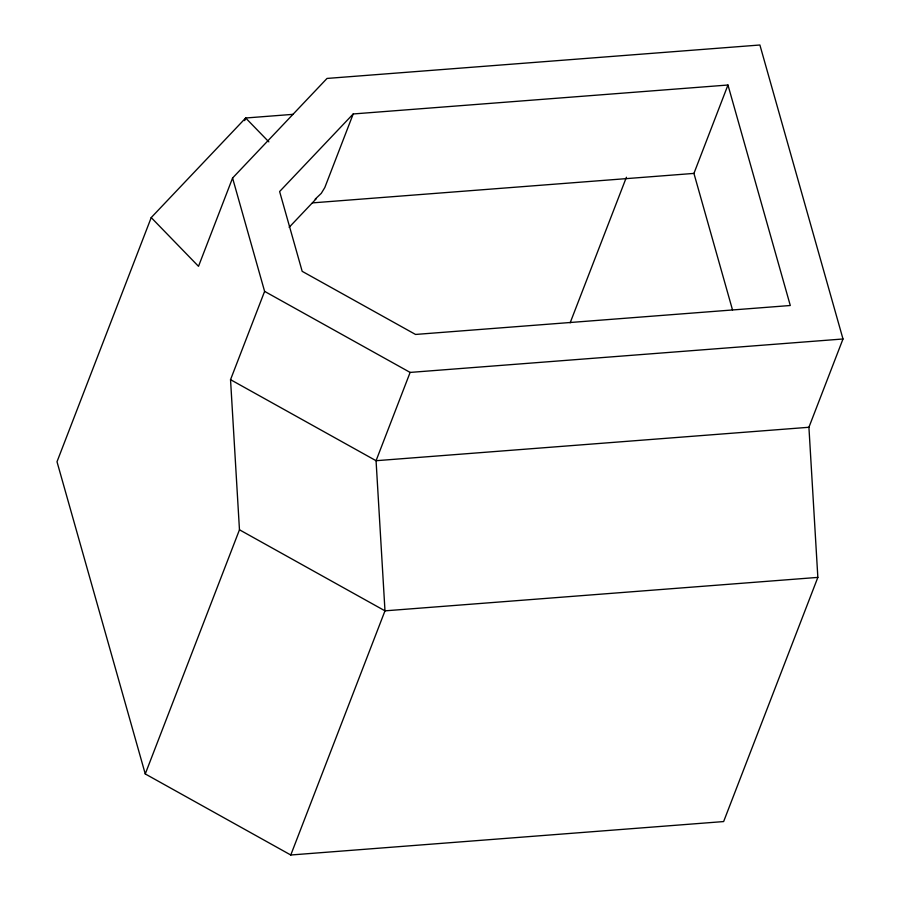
<?xml version="1.0" encoding="UTF-8"?>
<svg xmlns="http://www.w3.org/2000/svg" width="900" height="900" viewBox="0 0 900 900"><rect width="100%" height="100%" fill="white"/><g stroke="black" fill="none" stroke-linecap="round" stroke-linejoin="round"><path stroke-width="1.35" d="M732.51 309.915L693.934 173.407L727.965 85.016L353.205 113.962L279.619 191.542L302.175 271.327L415.53 334.451L790.29 305.505L727.965 85.016M151.222 217.586L57.004 461.756L145.26 773.944L290.779 855L723.634 821.565L817.852 577.395L808.92 427.275L842.996 338.985L759.893 45L327.026 78.435L232.571 178.031L198.506 266.321L151.222 217.586L245.678 118.001L293.31 114.323M244.676 120.611L245.678 118.001L268.841 141.862M145.26 773.944L239.468 529.785L230.535 379.665L264.611 291.375L232.571 178.031M353.205 113.962L324.81 187.549L321.266 193.365L315.146 199.192M842.996 338.985L410.13 372.42L376.065 460.71L384.986 610.841L290.779 855M570.15 322.83L626.411 177.244M289.147 227.317L316.238 198.754M312.424 202.882L693.934 173.407M808.92 427.275L376.065 460.71L230.535 379.665M817.852 577.395L384.986 610.841L239.468 529.785M264.611 291.375L410.13 372.42"/></g></svg>
